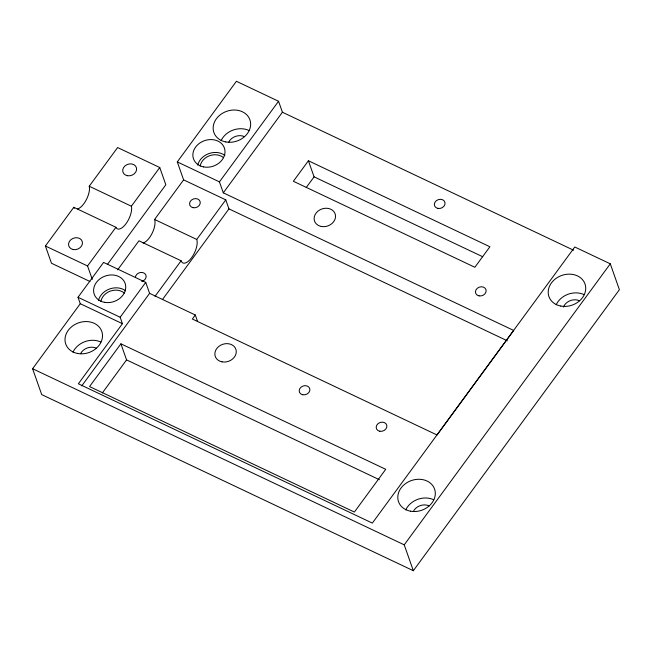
<?xml version="1.0" encoding="UTF-8"?>
<svg xmlns="http://www.w3.org/2000/svg" width="652" height="652" viewBox="0 0 652 652"><rect width="100%" height="100%" fill="white"/><g stroke="black" fill="none" stroke-linecap="round" stroke-linejoin="round"><path stroke-width="0.98" d="M89.968 281.493L51.484 263.253L45.404 246L73.782 207.303L115.934 227.279L116.537 228.29A14.189 6.202 -64.6 0 0 126.08 223.62A14.189 6.202 -64.6 0 0 131.647 207.686L131.378 206.219L159.756 167.523L117.605 147.548L89.226 186.244L89.495 187.711A14.189 6.202 -64.6 0 1 77.612 208.958M92.282 279.398L87.564 265.975L115.934 227.279M80.277 303.71L32.6 368.73L41.712 394.607L413.335 570.712L619.4 289.7L610.288 263.824L574.787 247.002L372.341 523.091L78.362 383.783L122.437 323.685L80.277 303.71L78.012 297.279L103.586 262.406L145.738 282.381L149.601 293.351L195.307 315.006L197.629 321.615M507.386 340.825L228.95 208.885L225.771 199.854L183.619 179.879L177.287 161.9L236.399 81.288L278.551 101.264L282.414 112.225L573.63 250.229M107.474 264.362L165.828 184.769L159.756 167.523M117.621 269.887L138.949 240.8L181.101 260.776A14.189 6.202 -64.6 0 0 191.598 257.711A14.189 6.202 -64.6 0 0 196.741 239.447L225.771 199.854M143.13 243.057A14.189 6.202 -64.6 0 0 152.234 233.082A14.189 6.202 -64.6 0 0 154.589 219.471L183.619 179.879M122.437 323.685L120.172 317.255L145.738 282.381M195.307 315.006L192.356 319.024L437.027 434.974L513.678 330.442L223.302 192.837L219.439 181.875L278.551 101.264M81.761 385.862L149.601 293.351M223.302 192.837L282.414 112.225M155.037 296.326L181.101 260.776M120.905 343.816L89.56 386.563L354.378 512.056L385.723 469.31L120.905 343.816L126.57 359.896L379.431 479.725M162.438 299.586L228.95 208.885M102.307 392.985L126.57 359.896M308.412 160.759L293.376 181.272L474.86 267.271L489.897 246.758L308.412 160.759L314.077 176.839L482.733 256.758M306.253 187.507L314.077 176.839M413.335 570.712L404.224 544.836L610.288 263.824M177.287 161.9L219.439 181.875M89.226 186.244L131.378 206.219M154.589 219.471L196.741 239.447M45.404 246L87.564 265.975M78.012 297.279L120.172 317.255M32.6 368.73L404.224 544.836M73.782 207.303L74.385 208.314M228.705 142.144A10.921 8.989 -19.4 0 1 244.508 136.659M221.109 140.653A19.104 15.729 -19.4 0 1 249.023 130.498M197.711 165.152A16.373 13.48 -19.4 0 1 208.893 153.587A16.373 13.48 -19.4 0 1 224.907 155.429M200.18 166.089A13.651 11.231 -19.4 0 1 209.651 155.698A13.651 11.231 -19.4 0 1 223.595 157.719M80.563 353.694A10.921 8.989 -19.4 0 1 96.366 348.209M72.967 352.202A19.104 15.729 -19.4 0 1 100.881 342.055M100.913 301.468A13.651 11.231 -19.4 0 1 110.384 291.077A13.651 11.231 -19.4 0 1 124.32 293.098M98.436 300.523A16.373 13.48 -19.4 0 1 109.626 288.958A16.373 13.48 -19.4 0 1 125.64 290.808M135.42 277.279A5.46 4.491 -19.4 0 1 140.693 272.479A5.46 4.491 -19.4 0 1 146.105 276.016A5.46 4.491 -19.4 0 1 141.777 281.436M413.36 511.396A10.921 8.989 -19.4 0 1 429.163 505.911M563.426 307.059A10.921 8.989 -19.4 0 1 579.571 300.792M405.764 509.905A19.104 15.729 -19.4 0 1 433.678 499.758M556.172 304.786A19.104 15.729 -19.4 0 1 584.086 294.639M77.612 353.474A19.104 15.729 -19.4 0 0 102.185 332.748A19.104 15.729 -19.4 0 0 71.484 326.872A19.104 15.729 -19.4 0 0 77.612 353.474M560.818 306.057A19.104 15.729 -19.4 0 0 585.398 285.332A19.104 15.729 -19.4 0 0 554.689 279.455A19.104 15.729 -19.4 0 0 560.818 306.057M410.41 511.176A19.104 15.729 -19.4 0 0 434.982 490.451A19.104 15.729 -19.4 0 0 404.281 484.575A19.104 15.729 -19.4 0 0 410.41 511.176M437.948 208.412A5.46 4.491 -19.4 0 0 444.974 202.487A5.46 4.491 -19.4 0 0 436.204 200.808A5.46 4.491 -19.4 0 0 437.948 208.412M321.322 226.472A10.921 8.989 -19.4 0 0 335.364 214.63A10.921 8.989 -19.4 0 0 317.817 211.272A10.921 8.989 -19.4 0 0 321.322 226.472M222.047 361.852A10.921 8.989 -19.4 0 0 236.089 350.01A10.921 8.989 -19.4 0 0 218.55 346.652A10.921 8.989 -19.4 0 0 222.047 361.852M302.789 394.77A5.46 4.491 -19.4 0 0 309.814 388.853A5.46 4.491 -19.4 0 0 301.037 387.174A5.46 4.491 -19.4 0 0 302.789 394.77M379.774 431.257A5.46 4.491 -19.4 0 0 386.799 425.332A5.46 4.491 -19.4 0 0 378.03 423.653A5.46 4.491 -19.4 0 0 379.774 431.257M479.049 295.878A5.46 4.491 -19.4 0 0 486.066 289.953A5.46 4.491 -19.4 0 0 477.297 288.274A5.46 4.491 -19.4 0 0 479.049 295.878M225.755 141.924A19.104 15.729 -19.4 0 0 250.327 121.199A19.104 15.729 -19.4 0 0 219.626 115.322A19.104 15.729 -19.4 0 0 225.755 141.924M203.66 166.92A16.373 13.48 -19.4 0 0 224.72 149.161A16.373 13.48 -19.4 0 0 198.404 144.125A16.373 13.48 -19.4 0 0 203.66 166.92M104.385 302.3A16.373 13.48 -19.4 0 0 125.453 284.541A16.373 13.48 -19.4 0 0 99.137 279.504A16.373 13.48 -19.4 0 0 104.385 302.3M193.163 207.711A5.46 4.491 -19.4 0 0 200.18 201.786A5.46 4.491 -19.4 0 0 191.411 200.107A5.46 4.491 -19.4 0 0 193.163 207.711M73.22 249.545A7.099 5.844 -19.4 0 0 82.348 241.843A7.099 5.844 -19.4 0 0 70.946 239.659A7.099 5.844 -19.4 0 0 73.22 249.545M127.368 175.698A7.099 5.844 -19.4 0 0 136.496 168.004A7.099 5.844 -19.4 0 0 125.094 165.82A7.099 5.844 -19.4 0 0 127.368 175.698"/></g></svg>
